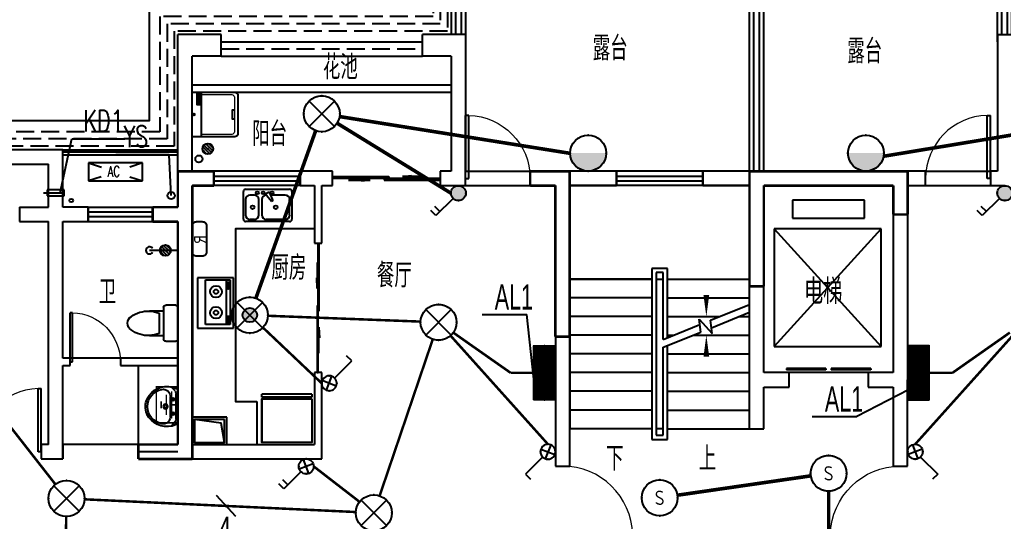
# Model space of a CAD drawing. Extents: x -993182 to -819982, y 169304 to 600104.
# Drawn here: x -979249 to -965568, y 340267 to 347242 of the extents above; entities that cross this region are included whole.
import ezdxf
from ezdxf.enums import TextEntityAlignment as Align

# ---------------------------------------------------------------- set-up
doc = ezdxf.new("R2010")
doc.units = 0
doc.header["$LTSCALE"] = 1000
doc.header["$MEASUREMENT"] = 0
doc.linetypes.add('DASH', pattern=[0.35, 0.25, -0.1])
for name, color, linetype in [('DIM-照明', 3, 'Continuous'), ('DIM-箱柜', 3, 'Continuous'), ('DIM_LEAD', 3, 'Continuous'), ('DIM_SYMB', 3, 'Continuous'), ('EQUIP-照明', 3, 'Continuous'), ('EQUIP-箱柜', 3, 'Continuous'), ('kan', 146, 'Continuous'), ('KTIAO', 124, 'Continuous'), ('PUB_TEXT', 7, 'Continuous'), ('STAIR', 2, 'Continuous'), ('TEL_TEXT', 7, 'Continuous'), ('VPIPE-污水', 2, 'Continuous'), ('WALL', 4, 'Continuous'), ('WINDOW', 2, 'Continuous'), ('WIRE-应急', 1, 'DASH'), ('WIRE-照明', 1, 'Continuous'), ('冷凝水管', 6, 'Continuous'), ('家具', 187, 'Continuous'), ('屋面', 139, 'Continuous'), ('栏杆', 169, 'Continuous'), ('空调、空调洞', 66, 'Continuous'), ('面层', 215, 'Continuous')]:
    doc.layers.add(name, color=color, linetype=linetype)
doc.layers.add('RENDERING', color=125, linetype='Continuous', lineweight=13)
doc.layers.add('洁、厨具', color=8, linetype='Continuous', lineweight=9)
doc.styles.add('_ROMANC', font='romanc__.ttf', dxfattribs={"width": 0.700005})
doc.styles.add('_SIMPLEX', font='SIMPLEX.shx', dxfattribs={"width": 0.75})
doc.styles.add('_TCH_DIM', font='SIMPLEX', dxfattribs={"bigfont": 'GBCBIG'})
doc.styles.add('_TEL_ATTDEF', font='GBENOR', dxfattribs={"width": 0.8, "height": 3, "bigfont": 'GBCBIG'})
doc.styles.add('_TEL_DIM', font='ICED', dxfattribs={"width": 0.8, "height": 3.5, "bigfont": 'BZHZ'})
doc.styles.add('DIM_FONT', font='simplex_.ttf', dxfattribs={"width": 0.7, "bigfont": 'GBCBIG'})
doc.styles.add('hnurban', font='tssdeng.shx', dxfattribs={"width": 0.8, "bigfont": 'tssdchn.shx'})
doc.styles.get("Standard").update_dxf_attribs({"font": 'gbenor.shx', "bigfont": 'gbcbig.shx'})

# ---------------------------------------------------------------- blocks, each defined once
blk = doc.blocks.new('ASDGFSDFGGDF')
at = {"layer": '家具'}
for p, q in [((695, -609), (695, 0)), ((695, -609), (695, 0)), ((0, -670), (0, -629)), ((0, -629), (28, -629)), ((0, -670), (695, -670)), ((28, -629), (28, -609)), ((695, -609), (666, -609)), ((666, -609), (666, -629)), ((666, -629), (695, -629)), ((695, -629), (695, -670))]:
    blk.add_line(p, q, dxfattribs=at)
for points in [[(0, -609), (0, 0), (695, 0), (695, -609)], [(666, -609), (28, -609), (28, -629), (666, -629)]]:
    blk.add_lwpolyline(points, close=True, dxfattribs=at)
blk = doc.blocks.new('sdfdsfgf')
at = {"layer": '家具'}
for points in [[(1414289, 21341), (1413809, 21341), (1413809, 20961), (1414289, 20961), (1414289, 21341)], [(1414259, 20991), (1414211, 21259), (1413839, 21311)]]:
    blk.add_lwpolyline(points, dxfattribs=at)
blk.add_lwpolyline([(1414259, 21311), (1413839, 21311), (1413839, 20991), (1414259, 20991)], close=True, dxfattribs=at)
blk = doc.blocks.new('A$C685A49D5')
at = {"layer": '家具'}
for p, q in [((0, 31), (0, 419)), ((31, 450), (644, 450)), ((675, 419), (675, 31)), ((31, 307), (31, 92)), ((153, 368), (92, 368)), ((215, 92), (215, 307)), ((256, 307), (256, 92)), ((390, 277), (320, 363)), ((340, 402), (325, 393)), ((369, 391), (408, 287)), ((583, 368), (377, 368)), ((408, 287), (390, 277)), ((644, 92), (644, 307)), ((644, 0), (31, 0)), ((92, 31), (153, 31)), ((317, 31), (583, 31))]:
    blk.add_line(p, q, dxfattribs=at)
for centre, radius in [((194, 399), 20.5), ((276, 399), 20.5), ((399, 399), 20.5), ((128, 199), 25.6), ((450, 199), 25.6)]:
    blk.add_circle(centre, radius, dxfattribs=at)
for centre, radius, start, end in [((31, 419), 30.7, 90, 180), ((644, 419), 30.7, 0, 90), ((92, 307), 61.4, 90, 180), ((153, 307), 61.4, 0, 90), ((317, 307), 61.4, 90, 180), ((335, 376), 20.5, 120, 219.4623), ((350, 384), 20.5, 20.5377, 120), ((583, 307), 61.4, 0, 90), ((31, 31), 30.7, 180, 270), ((92, 92), 61.4, 180, 270), ((153, 92), 61.4, 270, 0), ((317, 92), 61.4, 180, 270), ((583, 92), 61.4, 270, 0), ((644, 31), 30.7, 270, 0)]:
    blk.add_arc(centre, radius, start, end, dxfattribs=at)
at = {"layer": '家具', "style": 'DIM_FONT', "width": 0.8, "flags": 9}
for tag in ['YSIZE', 'XSIZE']:
    blk.add_attdef(tag, (338, 450), '', height=0.5, rotation=270, dxfattribs=at)
blk = doc.blocks.new('$plan$00001601')
at = {"layer": '家具'}
for p, q in [((-350, 16), (350, 16)), ((-350, -484), (-350, 16)), ((350, 16), (350, -484)), ((-323, -98), (-323, -440)), ((299, -98), (-323, -98)), ((299, -440), (299, -98)), ((-323, -384), (299, -384)), ((-291, -407), (-291, -418)), ((-199, -408), (-199, -418)), ((182, -407), (182, -418)), ((274, -408), (274, -418)), ((350, -484), (-350, -484)), ((-323, -440), (299, -440)), ((-216, -416), (-280, -416)), ((-280, -416), (-280, -433)), ((-280, -433), (-216, -433)), ((-216, -433), (-216, -416)), ((193, -416), (193, -433)), ((257, -416), (193, -416)), ((193, -433), (257, -433)), ((257, -433), (257, -416))]:
    blk.add_line(p, q, dxfattribs=at)
for points in [[(-199, -408, 0.259034), (-201, -404, 0.076276), (-213, -399, 0.036515), (-226, -397, 0.026615), (-245, -396, 0.026615), (-264, -397, 0.036515), (-277, -399, 0.076276), (-289, -404, 0.259034), (-291, -408, 0.078462), (-291, -409, 0.056762)], [(-199, -418, 0.259034), (-201, -415, 0.076276), (-213, -410, 0.036515), (-226, -407, 0.026615), (-245, -406, 0.026615), (-264, -407, 0.036515), (-277, -410, 0.076276), (-289, -415, 0.259034), (-291, -418, 0.259034), (-289, -422, 0.056762), (-280, -426, 0.036515)], [(274, -408, 0.259034), (272, -404, 0.076276), (260, -399, 0.036515), (247, -397, 0.026615), (228, -396, 0.026615), (209, -397, 0.036515), (196, -399, 0.076276), (184, -404, 0.259034), (182, -408, 0.078462), (182, -409, 0.056762)], [(274, -418, 0.259034), (272, -415, 0.076276), (260, -410, 0.036515), (247, -407, 0.026615), (228, -406, 0.026615), (209, -407, 0.036515), (196, -410, 0.076276), (184, -415, 0.259034), (182, -418, 0.259034), (184, -422, 0.056762), (193, -426, 0.036515)], [(-216, -427, 0.008736), (-213, -427, 0.076276), (-201, -422, 0.259034), (-199, -418, 0.259034)], [(257, -427, 0.008736), (260, -427, 0.076276), (272, -422, 0.259034), (274, -418, 0.259034)]]:
    blk.add_lwpolyline(points, format="xyb", dxfattribs=at)
for centre, radius, start, end in [((-158, -243), 82.5, 0.964, 0), ((-158, -243), 31.6, 0.6532, 0), ((134, -243), 82.5, 180, 179.036), ((134, -243), 31.6, 180, 179.3468)]:
    blk.add_arc(centre, radius, start, end, dxfattribs=at)
blk = doc.blocks.new('A$C3451006C')
blk.add_lwpolyline([(-50, 330), (-50, -30, 0.414214), (10, -90), (90, -90, 0.414214), (150, -30), (150, 330, 0.414214), (90, 390), (10, 390, 0.414214)], format="xyb", close=True)
at = {"style": '_SIMPLEX', "width": 0.8}
blk.add_text('R', height=150, rotation=270, dxfattribs=at).set_placement((-32, 144), align=Align.CENTER)
blk = doc.blocks.new('$plan$00001623')
at = {"layer": '家具', "linetype": 'Continuous'}
blk.add_line((-341, -145), (342, -145), dxfattribs=at)
at = {"layer": '家具'}
blk.add_lwpolyline([(295, -706), (-295, -706, -0.414214), (-345, -656), (-345, 0), (345, 0), (345, -656, -0.414214)], format="xyb", close=True, dxfattribs=at)
at = {"layer": '家具', "lineweight": 13}
blk.add_lwpolyline([(307, -145), (307, -611, -0.414214), (267, -651), (-267, -651, -0.414214), (-307, -611), (-307, -145)], format="xyb", dxfattribs=at)
at = {"layer": '家具'}
for points in [[(323, -72), (152, -72), (152, -120), (323, -120)], [(163, -86), (177, -86), (177, -99), (163, -99)], [(189, -86), (202, -86), (202, -99), (189, -99)], [(213, -86), (227, -86), (227, -99), (213, -99)], [(239, -86), (253, -86), (253, -99), (239, -99)], [(281, -110), (309, -110), (309, -80), (281, -80)]]:
    blk.add_lwpolyline(points, close=True, dxfattribs=at)
blk.add_lwpolyline([(-71, -651), (-71, -623), (0, -623), (71, -623), (71, -651)], dxfattribs=at)
blk.add_circle((0, -25), 16, dxfattribs=at)
blk = doc.blocks.new('90304092557924')
at = {"layer": 'KTIAO'}
for p, q in [((-375, 125), (-198, 66)), ((-375, 125), (-375, -125)), ((375, 125), (-375, 125)), ((375, 125), (198, 66)), ((375, -125), (375, 125)), ((-203, -68), (-375, -125)), ((-375, -125), (375, -125)), ((200, -67), (375, -125))]:
    blk.add_line(p, q, dxfattribs=at)
at = {"layer": 'KTIAO', "style": '_ROMANC', "width": 0.7}
blk.add_text('AC', height=148.6, dxfattribs=at).set_placement((-113, -66))
at = {"layer": 'KTIAO', "style": 'DIM_FONT', "oblique": 0, "width": 0.6, "flags": 9}
for tag in ['XSIZE', 'YSIZE']:
    blk.add_attdef(tag, (-375, -125), '', height=0.5, dxfattribs=at)
blk = doc.blocks.new('M_E6')
for p, q in [((-240, 0), (-270, -79)), ((240, 0), (-240, 0)), ((-237, 0), (239, 0)), ((240, 0), (270, -79)), ((-213, -36), (-271, -91)), ((-179, -23), (181, -23)), ((141, -105), (-141, -105)), ((-141, -105), (141, -105)), ((217, -37), (274, -95))]:
    blk.add_line(p, q)
for centre, radius in [((-99, -65), 16.3), ((101, -65), 16.3), ((2, -172), 31.6), ((2, -172), 23)]:
    blk.add_circle(centre, radius)
for centre, radius, start, end in [((28, -152), 307, 166.1751, 244.7296), ((-141, -205), 100, 90, 190.5602), ((-179, -73), 50, 90, 133.181), ((-28, -152), 307, 297.0639, 13.8249), ((141, -205), 100, 349.4398, 90), ((181, -73), 50, 44.5607, 90), ((0, -179), 243, 190.5602, 349.4398), ((0, -201), 250, 245.8071, 296.4628), ((28, -152), 307, 266.589, 266.5936)]:
    blk.add_arc(centre, radius, start, end)
at = {"width": 0.8, "flags": 9}
for tag in ['XSIZE', 'YSIZE']:
    blk.add_attdef(tag, (0, 0), '', height=0.5, dxfattribs=at)
blk = doc.blocks.new('1')
for p, q in [((-550, -239), (-550, 201)), ((-520, 231), (-380, 231)), ((-350, 201), (-350, 151)), ((-350, 151), (-350, -189)), ((-350, 151), (-154, 151)), ((-289, 121), (-289, -159)), ((-380, -269), (-520, -269)), ((-154, -189), (-350, -189)), ((-350, -189), (-350, -239))]:
    blk.add_line(p, q)
for centre, radius, start, end in [((-520, 201), 30, 90, 180), ((-380, 201), 30, 360, 90), ((-137, -247), 398, 92.544, 112.5495), ((-137, -247), 398, 53.3619, 92.544), ((40, -19), 110, 303.4509, 56.5491), ((-137, 208), 398, 267.456, 306.6381), ((-520, -239), 30, 180, 270), ((-380, -239), 30, 270, 360), ((-137, 208), 398, 247.4505, 267.456)]:
    blk.add_arc(centre, radius, start, end)
blk = doc.blocks.new('$lvtry$00000168')
at = {"color": 0}
blk.add_line((0, 0), (0, -395), dxfattribs=at)
blk.add_arc((0, -395), 50, 121.0332, 58.9668, dxfattribs=at)
for p in [(0, 0), (0, -223)]:
    blk.add_point(p, dxfattribs=at)
blk = doc.blocks.new('$lvtry$00000171')
for p, q in [((-74, 11), (-11, 74)), ((-70, -27), (27, 70)), ((-53, -53), (53, 53)), ((-27, -70), (70, 27)), ((11, -74), (74, -11))]:
    blk.add_line(p, q)
blk.add_circle((0, 0), 75)
blk.add_point((0, 0))
blk = doc.blocks.new('A$C6BE329BC')
at = {"layer": '家具'}
blk.add_blockref('$lvtry$00000168', (75, 445), dxfattribs=at)
at = {"layer": '家具', "rotation": 180}
blk.add_blockref('$lvtry$00000171', (75, 271), dxfattribs=at)
blk = doc.blocks.new('TRHH')
at = {"color": 6}
blk.add_circle((-249202, -461390), 50, dxfattribs=at)
blk = doc.blocks.new('q3')
at = {"color": 3, "const_width": 35}
for points in [[(-518236, -443788), (-518236, -443288)], [(-518236, -443288), (-517736, -443288)], [(-517736, -443288), (-517736, -443488)], [(-513336, -443288), (-512786, -443288)], [(-513336, -443488), (-513336, -443288)], [(-512786, -445588), (-512786, -443288)], [(-510286, -443288), (-508086, -443288)], [(-510286, -444888), (-510286, -443288)], [(-508086, -443888), (-508086, -443288)], [(-518036, -443988), (-518036, -443488)], [(-518036, -443488), (-517736, -443488)], [(-513336, -443488), (-512986, -443488)], [(-512986, -445588), (-512986, -443488)], [(-510086, -443488), (-508286, -443488)], [(-510086, -444888), (-510086, -443488)], [(-508286, -443888), (-508286, -443488)], [(-518586, -443788), (-518236, -443788)], [(-518586, -443988), (-518586, -443788)], [(-508086, -443888), (-508286, -443888)], [(-518586, -443988), (-518236, -443988)], [(-518236, -447088), (-518236, -443988)], [(-518036, -447288), (-518036, -443988)], [(-510086, -444888), (-510286, -444888)], [(-512786, -445588), (-512986, -445588)], [(-518786, -447088), (-518236, -447088)], [(-518786, -447288), (-518786, -447088)], [(-518786, -447288), (-518036, -447288)]]:
    blk.add_lwpolyline(points, dxfattribs=at)
blk = doc.blocks.new('A$C06D6341B')
at = {"layer": '空调、空调洞', "linetype": 'DASH'}
for p, q in [((80, 290), (0, 290)), ((0, 290), (0, 50)), ((40, 0), (40, 340)), ((80, 50), (80, 290)), ((0, 50), (80, 50))]:
    blk.add_line(p, q, dxfattribs=at)
blk = doc.blocks.new('kt')
at = {"layer": 'DIM_LEAD'}
for p, q in [((-441980, -788204), (-441821, -787455)), ((-441980, -788204), (-441821, -787455)), ((-441980, -788204), (-441821, -787455)), ((-441980, -788204), (-441821, -787455)), ((-441980, -788204), (-441821, -787455)), ((-441821, -787455), (-441083, -787455))]:
    blk.add_line(p, q, dxfattribs=at)
at = {"layer": 'VPIPE-污水'}
blk.add_circle((-440051, -787733, -76424), 50, dxfattribs=at)
at = {"layer": '冷凝水管'}
blk.add_circle((-441827, -788311, -76424), 25, dxfattribs=at)
at = {"layer": '家具', "rotation": 89.99999999999999}
blk.add_blockref('$lvtry$00000171', (-439928, -787592, -76424), dxfattribs=at)
at = {"layer": '空调、空调洞', "rotation": 270}
blk.add_blockref('A$C06D6341B', (-442214, -788164, -76424), dxfattribs=at)
at = {"layer": 'DIM_LEAD', "color": 7, "style": '_TCH_DIM', "width": 0.705882}
blk.add_text('KD1', height=297.5, dxfattribs=at).set_placement((-441658, -787350))
blk = doc.blocks.new('trh')
at = {"layer": 'DIM_LEAD'}
for p, q in [((-249230, -460821), (-249970, -460821)), ((-249202, -461390), (-249230, -460821))]:
    blk.add_line(p, q, dxfattribs=at)
at = {"layer": 'DIM_LEAD', "color": 7, "style": '_TCH_DIM', "width": 0.705882}
blk.add_text('YS', height=297.5, dxfattribs=at).set_placement((-249865, -460716))
blk = doc.blocks.new('$DorLib2D$00000131')
at = {"color": 0, "linetype": 'Continuous'}
for p, q in [((0.15, 0.125), (0.2319, 0.1973)), ((0.2319, 0.1973), (0.2319, 0.125)), ((-0.5, 0.125), (-0.5, 0)), ((0.0192, 0.125), (-0.5, 0.125)), ((0.0192, 0), (0.0192, 0.125)), ((0.35, 0.125), (0.15, 0.125)), ((-0.5, 0), (0.0192, 0)), ((-0.024, 0), (0.5, 0)), ((-0.024, -0.125), (-0.024, 0)), ((0.5, 0), (0.5, -0.125)), ((-0.35, -0.125), (-0.15, -0.125)), ((-0.2319, -0.1973), (-0.2319, -0.125)), ((-0.15, -0.125), (-0.2319, -0.1973)), ((0.5, -0.125), (-0.024, -0.125))]:
    blk.add_line(p, q, dxfattribs=at)
blk = doc.blocks.new('$WINLIB2D$00000001')
at = {"color": 0}
for points in [[(-0.5, 0.5), (-0.5, -0.5)], [(-0.5, 0.5), (0.5, 0.5)], [(0.5, -0.5), (0.5, 0.5)], [(0.5, 0.167), (-0.5, 0.167)], [(0.5, -0.167), (-0.5, -0.167)], [(-0.5, -0.5), (0.5, -0.5)]]:
    blk.add_lwpolyline(points, dxfattribs=at)
blk = doc.blocks.new('$DorLib2D$00000001')
for p, q in [((0.45, 0.975), (0.5, 0.975)), ((0.45, 0), (0.45, 0.975)), ((0.5, 0), (0.5, 0.975)), ((0.5, 0), (0.45, 0))]:
    blk.add_line(p, q)
at = {"lineweight": 13}
blk.add_arc((0.475, 0), 0.975, 91.4693, 180, dxfattribs=at)
blk = doc.blocks.new('$DorLib2D$00000127')
at = {"color": 0, "linetype": 'Continuous'}
for p, q in [((-0.033, 0.795), (-0.533, 0.795)), ((-0.533, 0.795), (-0.533, 0.69)), ((-0.033, 0.795), (-0.033, 0.69)), ((0.033, 0.795), (0.033, 0.69)), ((0.533, 0.795), (0.033, 0.795)), ((0.533, 0.795), (0.533, 0.69)), ((-0.033, 0.69), (-0.533, 0.69)), ((0.533, 0.69), (0.033, 0.69)), ((0.5, 0.5), (-0.5, 0.5))]:
    blk.add_line(p, q, dxfattribs=at)
blk = doc.blocks.new('5#、7#楼参照')
at = {"layer": 'DIM_SYMB'}
for points in [[(-332158.8, -402894.6, 0, 0, 0), (-332158.8, -400034.6, 0, 0, 0), (-330858.8, -400034.6, 0, 0, 0), (-330858.8, -401204.6, 0, 80, 0), (-330858.8, -400904.6, 0, 0, 0)], [(-330858.8, -402894.6, 0, 0, 0), (-330858.8, -401464.6, 0, 80, 0), (-330858.8, -401764.6, 0, 0, 0)]]:
    blk.add_lwpolyline(points, format="xyseb", dxfattribs=at)
at = {"layer": 'kan'}
for p, q in [((-330258.8, -399184.6), (-330258.8, -395784.6)), ((-330058.8, -399184.6), (-330058.8, -395784.6)), ((-337608.8, -397384.6), (-334808.8, -397384.6)), ((-337608.8, -397584.6), (-334808.8, -397584.6)), ((-330258.8, -399184.6), (-330058.8, -399184.6))]:
    blk.add_line(p, q, dxfattribs=at)
at = {"layer": 'kan', "linetype": 'DASH'}
blk.add_line((-337608.8, -397484.6), (-334808.8, -397484.6), dxfattribs=at)
at = {"layer": 'kan', "color": 124}
for p, q in [((-338008.8, -397984.6), (-334408.8, -397984.6)), ((-338008.8, -398084.6), (-334408.8, -398084.6))]:
    blk.add_line(p, q, dxfattribs=at)
at = {"layer": 'kan'}
for points in [[(-326608.8, -397284.6), (-326608.8, -395584.6), (-334408.8, -395584.6), (-334408.8, -397284.6)], [(-326808.8, -397384.6), (-326808.8, -395784.6), (-334208.8, -395784.6), (-334208.8, -397284.6), (-334208.8, -397284.6)], [(-339808.8, -398884.6), (-338208.8, -398884.6)]]:
    blk.add_lwpolyline(points, dxfattribs=at)
at = {"layer": 'STAIR'}
for p, q in [((-330258.8, -399384.6), (-332758.8, -399384.6)), ((-332758.8, -399384.6), (-332758.8, -400684.6)), ((-330258.8, -400684.6), (-330258.8, -399384.6)), ((-331398.8, -400534.6), (-331618.8, -400534.6)), ((-331618.8, -400534.6), (-331618.8, -402914.6)), ((-331398.8, -401499.6), (-331398.8, -400534.6)), ((-332758.8, -400684.6), (-332758.8, -402764.6)), ((-331618.8, -400684.6), (-332758.8, -400684.6)), ((-332758.8, -400684.6), (-331618.8, -400684.6)), ((-331458.8, -400594.6), (-331558.8, -400594.6)), ((-331558.8, -400594.6), (-331558.8, -402854.6)), ((-331558.8, -400684.6), (-331558.8, -402764.6)), ((-331558.8, -400684.6), (-331458.8, -400684.6)), ((-331458.8, -401523.9), (-331458.8, -400594.6)), ((-331458.8, -401523.9), (-331458.8, -400684.6)), ((-331398.8, -400684.6), (-330258.8, -400684.6)), ((-331398.8, -400684.6), (-330258.8, -400684.6)), ((-330258.8, -401037.3), (-330258.8, -400684.6)), ((-331618.8, -400944.6), (-332758.8, -400944.6)), ((-331398.8, -400944.6), (-330258.8, -400944.6)), ((-330800.4, -401256.9), (-330258.8, -401037.3)), ((-331618.8, -401204.6), (-332758.8, -401204.6)), ((-331398.8, -401204.6), (-330671.3, -401204.6)), ((-330935.7, -401419.7), (-330957.6, -401242.6)), ((-330957.6, -401242.6), (-330777.4, -401442.3)), ((-330777.4, -401442.3), (-330800.4, -401256.9)), ((-330787.7, -401359.7), (-330258.8, -401145.2)), ((-330405.1, -401204.6), (-330258.8, -401204.6)), ((-330258.8, -402764.6), (-330258.8, -401145.2)), ((-331458.8, -401523.9), (-330948.4, -401317)), ((-331618.8, -401464.6), (-332758.8, -401464.6)), ((-331458.8, -401631.8), (-330935.7, -401419.7)), ((-331398.8, -401464.6), (-331312.5, -401464.6)), ((-331046.3, -401464.6), (-330258.8, -401464.6)), ((-331458.8, -402764.6), (-331458.8, -401631.8)), ((-331458.8, -402854.6), (-331458.8, -401631.8)), ((-331398.8, -402914.6), (-331398.8, -401607.5)), ((-331618.8, -401724.6), (-332758.8, -401724.6)), ((-331398.8, -401724.6), (-330258.8, -401724.6)), ((-331618.8, -401984.6), (-332758.8, -401984.6)), ((-331398.8, -401984.6), (-330258.8, -401984.6)), ((-331618.8, -402244.6), (-332758.8, -402244.6)), ((-331398.8, -402244.6), (-330258.8, -402244.6)), ((-331618.8, -402504.6), (-332758.8, -402504.6)), ((-331398.8, -402504.6), (-330258.8, -402504.6)), ((-331618.8, -402764.6), (-332758.8, -402764.6)), ((-331458.8, -402764.6), (-331558.8, -402764.6)), ((-331398.8, -402764.6), (-330258.8, -402764.6)), ((-331558.8, -402854.6), (-331458.8, -402854.6)), ((-331618.8, -402914.6), (-331398.8, -402914.6))]:
    blk.add_line(p, q, dxfattribs=at)
at = {"layer": 'STAIR', "color": 197}
for p, q in [((-329658.8, -399584.6, 76423.5), (-329658.8, -399834.6, 76423.5)), ((-328658.8, -399584.6, 76423.5), (-329658.8, -399584.6, 76423.5)), ((-328658.8, -399834.6, 76423.5), (-328658.8, -399584.6, 76423.5)), ((-329658.8, -399834.6, 76423.5), (-328658.8, -399834.6, 76423.5)), ((-329917.7, -399984.6, 76423.5), (-329917.7, -401622.2, 76423.5)), ((-328429.2, -399984.6, 76423.5), (-329917.7, -399984.6, 76423.5)), ((-329917.7, -399984.6, 76423.5), (-328429.2, -401622.2, 76423.5)), ((-329917.7, -401622.2, 76423.5), (-328429.2, -399984.6, 76423.5)), ((-328429.2, -401622.2, 76423.5), (-328429.2, -399984.6, 76423.5)), ((-329917.7, -401622.2, 76423.5), (-328429.2, -401622.2, 76423.5))]:
    blk.add_line(p, q, dxfattribs=at)
at = {"layer": 'WALL'}
for p, q in [((-338208.8, -399284.6), (-338208.8, -397284.6)), ((-337608.8, -397284.6), (-338208.8, -397284.6)), ((-337608.8, -397584.6), (-337608.8, -397284.6)), ((-334208.8, -397284.6), (-334808.8, -397284.6)), ((-334808.8, -397584.6), (-334808.8, -397284.6)), ((-334208.8, -397284.6), (-334208.8, -399184.6)), ((-326808.8, -397284.6), (-326808.8, -399184.6)), ((-326808.8, -397284.6), (-326208.8, -397284.6)), ((-338008.8, -399184.6), (-338008.8, -397584.6)), ((-337608.8, -397584.6), (-338008.8, -397584.6)), ((-334408.8, -397584.6), (-334808.8, -397584.6)), ((-334408.8, -397584.6), (-334408.8, -399184.6)), ((-339808.8, -398884.6), (-340808.8, -398884.6)), ((-339808.8, -399684.6), (-339808.8, -398884.6)), ((-340808.8, -399084.6), (-340008.8, -399084.6)), ((-340008.8, -399684.6), (-340008.8, -399084.6)), ((-337708.8, -399184.6), (-338008.8, -399184.6)), ((-337708.8, -399384.6), (-337708.8, -399184.6)), ((-336308.8, -399184.6), (-336508.8, -399184.6)), ((-336508.8, -399184.6), (-336508.8, -399384.6)), ((-336058.8, -399184.6), (-336308.8, -399184.6)), ((-336058.8, -399384.6), (-336058.8, -399184.6)), ((-334408.8, -399184.6), (-334558.8, -399184.6)), ((-334558.8, -399184.6), (-334558.8, -399384.6)), ((-334208.8, -399384.6), (-334208.8, -399184.6)), ((-332858.8, -399184.6), (-333308.8, -399184.6)), ((-333308.8, -399184.6), (-333308.8, -399384.6)), ((-332108.8, -399184.6), (-332858.8, -399184.6)), ((-332108.8, -399384.6), (-332108.8, -399184.6)), ((-330158.8, -399184.6), (-330908.8, -399184.6)), ((-330908.8, -399184.6), (-330908.8, -399384.6)), ((-330158.8, -399184.6), (-328158.8, -399184.6)), ((-327808.8, -399184.6), (-328158.8, -399184.6)), ((-327808.8, -399384.6), (-327808.8, -399184.6)), ((-326808.8, -399184.6), (-326908.8, -399184.6)), ((-326908.8, -399184.6), (-326908.8, -399384.6)), ((-338208.8, -399284.6), (-338208.8, -399684.6)), ((-338008.8, -399384.6), (-338008.8, -399784.6)), ((-338008.8, -399384.6), (-337708.8, -399384.6)), ((-336508.8, -399384.6), (-336308.8, -399384.6)), ((-336308.8, -399384.6), (-336308.8, -400184.6)), ((-336208.8, -400184.6), (-336208.8, -399384.6)), ((-336208.8, -399384.6), (-336058.8, -399384.6)), ((-334558.8, -399384.6), (-334308.8, -399384.6)), ((-334308.8, -399384.6), (-334208.8, -399384.6)), ((-333308.8, -399384.6), (-332958.8, -399384.6)), ((-332958.8, -399384.6), (-332958.8, -403284.6)), ((-332758.8, -403284.6), (-332758.8, -399384.6)), ((-332758.8, -399384.6), (-332108.8, -399384.6)), ((-330908.8, -399384.6), (-330258.8, -399384.6)), ((-330258.8, -402084.6), (-330258.8, -399384.6)), ((-330058.8, -401984.6), (-330058.8, -399384.6)), ((-330058.8, -399384.6), (-328258.8, -399384.6)), ((-328258.8, -399384.6), (-328258.8, -401984.6)), ((-328058.8, -399384.6), (-327808.8, -399384.6)), ((-328058.8, -399384.6), (-328058.8, -402084.6)), ((-326908.8, -399384.6), (-326708.8, -399384.6)), ((-340409.8, -399684.6), (-340008.8, -399684.6)), ((-340409.8, -399684.6), (-340409.8, -399884.6)), ((-339458.8, -399684.6), (-339808.8, -399684.6)), ((-339458.8, -399884.6), (-339458.8, -399684.6)), ((-338208.8, -399684.6), (-338558.8, -399684.6)), ((-338558.8, -399684.6), (-338558.8, -399884.6)), ((-340409.8, -399884.6), (-340008.8, -399884.6)), ((-340008.8, -401784.6), (-340008.8, -399884.6)), ((-339808.8, -399884.6), (-339458.8, -399884.6)), ((-339808.8, -401784.6), (-339808.8, -399884.6)), ((-338558.8, -399884.6), (-338208.8, -399884.6)), ((-338208.8, -399884.6), (-338208.8, -401784.6)), ((-338008.8, -399784.6), (-338008.8, -401784.6)), ((-336308.8, -400184.6), (-336208.8, -400184.6)), ((-340008.8, -402984.6), (-340008.8, -401784.6)), ((-339708.8, -401784.6), (-339808.8, -401784.6)), ((-339708.8, -401884.6), (-339708.8, -401784.6)), ((-338208.8, -401784.6), (-339008.8, -401784.6)), ((-339008.8, -401784.6), (-339008.8, -401884.6)), ((-338008.8, -401784.6), (-338008.8, -402984.6)), ((-339808.8, -402984.6), (-339808.8, -401884.6)), ((-339808.8, -401884.6), (-339708.8, -401884.6)), ((-339008.8, -401884.6), (-338208.8, -401884.6)), ((-338208.8, -401884.6), (-338208.8, -402984.6)), ((-336208.8, -401984.6), (-336308.8, -401984.6)), ((-336308.8, -401984.6), (-336308.8, -402984.6)), ((-336208.8, -403184.6), (-336208.8, -401984.6)), ((-330258.8, -402764.6), (-330258.8, -402084.6)), ((-329708.8, -401984.6), (-330058.8, -401984.6)), ((-329708.8, -402184.6), (-329708.8, -401984.6)), ((-328258.8, -401984.6), (-328608.8, -401984.6)), ((-328608.8, -401984.6), (-328608.8, -402184.6)), ((-328058.8, -403284.6), (-328058.8, -402084.6)), ((-330058.8, -402764.6), (-330058.8, -402184.6)), ((-330058.8, -402184.6), (-329708.8, -402184.6)), ((-328608.8, -402184.6), (-328258.8, -402184.6)), ((-328258.8, -402184.6), (-328258.8, -403284.6)), ((-330258.8, -402764.6), (-330058.8, -402764.6)), ((-340008.8, -402984.6), (-340108.8, -402984.6)), ((-340108.8, -402984.6), (-340108.8, -403184.6)), ((-339808.8, -403184.6), (-339808.8, -402984.6)), ((-338208.8, -402984.6), (-338758.8, -402984.6)), ((-338758.8, -402984.6), (-338758.8, -403184.6)), ((-338008.8, -402984.6), (-336308.8, -402984.6)), ((-340108.8, -403184.6), (-339908.8, -403184.6)), ((-339908.8, -403184.6), (-339808.8, -403184.6)), ((-338758.8, -403184.6), (-338108.8, -403184.6)), ((-338108.8, -403184.6), (-336208.8, -403184.6)), ((-332958.8, -403284.6), (-332758.8, -403284.6)), ((-328258.8, -403284.6), (-328058.8, -403284.6))]:
    blk.add_line(p, q, dxfattribs=at)
at = {"layer": 'WINDOW'}
for p, q in [((-334208.8, -399184.6), (-333308.8, -399184.6)), ((-327808.8, -399184.6), (-326908.8, -399184.6)), ((-334208.8, -399384.6), (-333308.8, -399384.6)), ((-327808.8, -399384.6), (-326908.8, -399384.6)), ((-339008.8, -401784.6), (-339708.8, -401784.6)), ((-338758.8, -402984.6), (-339808.8, -402984.6))]:
    blk.add_line(p, q, dxfattribs=at)
at = {"layer": 'WINDOW', "linetype": 'DASH'}
for p, q in [((-339808.8, -402984.6), (-339808.8, -403184.6)), ((-338758.8, -403184.6), (-338758.8, -402984.6))]:
    blk.add_line(p, q, dxfattribs=at)
at = {"layer": '家具'}
blk.add_line((-337108.8, -402384.6, 0), (-337108.8, -402984.6, 0), dxfattribs=at)
at = {"layer": '家具', "elevation": 0}
blk.add_lwpolyline([(-336308.8, -399984.6), (-336308.8, -399984.6), (-337408.8, -399984.6), (-337408.8, -399984.6), (-337408.8, -402384.6), (-337408.8, -402384.6), (-337408.8, -402384.6), (-337108.8, -402384.6)], dxfattribs=at)
at = {"layer": '家具'}
blk.add_lwpolyline([(-338208.8, -403084.6), (-338758.8, -403084.6), (-338758.8, -402184.6), (-338758.8, -401884.6), (-338208.8, -401884.6)], dxfattribs=at)
at = {"layer": '屋面', "color": 190}
blk.add_lwpolyline([(-334808.8, -395184.6), (-334808.8, -396884.6), (-338608.8, -396884.6), (-338608.8, -398484.6), (-343708.8, -398484.6), (-343708.8, -406784.6), (-342008.8, -406784.6), (-342008.8, -410784.6), (-339258.8, -410784.6), (-339258.8, -412184.6), (-332408.8, -412184.6), (-332408.8, -410084.6), (-328608.8, -410084.6), (-328608.8, -412184.6), (-321758.8, -412184.6), (-321758.8, -410784.6), (-319008.8, -410784.6), (-319008.8, -406784.6), (-317308.8, -406784.6), (-317308.8, -398484.6), (-322408.8, -398484.6), (-322408.8, -396884.6), (-326208.8, -396884.6), (-326208.8, -395184.6)], close=True, dxfattribs=at)
at = {"layer": '屋面', "color": 190, "linetype": 'DASH'}
for points in [[(-334658.8, -395334.6), (-334658.8, -397034.6), (-338458.8, -397034.6), (-338458.8, -398634.6), (-343558.8, -398634.6), (-343558.8, -406634.6), (-341858.8, -406634.6), (-341858.8, -410634.6), (-339108.8, -410634.6), (-339108.8, -412034.6), (-332558.8, -412034.6), (-332558.8, -409934.6), (-328458.8, -409934.6), (-328458.8, -412034.6), (-321908.8, -412034.6), (-321908.8, -410634.6), (-319158.8, -410634.6), (-319158.8, -406634.6), (-317458.8, -406634.6), (-317458.8, -398634.6), (-322558.8, -398634.6), (-322558.8, -397034.6), (-326358.8, -397034.6), (-326358.8, -395334.6)], [(-334558.8, -395434.6), (-334558.8, -397134.6), (-338358.8, -397134.6), (-338358.8, -398734.6), (-343458.8, -398734.6), (-343458.8, -406534.6), (-341758.8, -406534.6), (-341758.8, -410534.6), (-339008.8, -410534.6), (-339008.8, -411934.6), (-332658.8, -411934.6), (-332658.8, -409834.6), (-328358.8, -409834.6), (-328358.8, -411934.6), (-322008.8, -411934.6), (-322008.8, -410534.6), (-319258.8, -410534.6), (-319258.8, -406534.6), (-317558.8, -406534.6), (-317558.8, -398734.6), (-322658.8, -398734.6), (-322658.8, -397134.6), (-326458.8, -397134.6), (-326458.8, -395434.6)], [(-334458.8, -395534.6), (-334458.8, -397234.6), (-338258.8, -397234.6), (-338258.8, -398834.6), (-343358.8, -398834.6), (-343358.8, -406434.6), (-341658.8, -406434.6), (-341658.8, -410434.6), (-338908.8, -410434.6), (-338908.8, -411834.6), (-332758.8, -411834.6), (-332758.8, -409734.6), (-328258.8, -409734.6), (-328258.8, -411834.6), (-322108.8, -411834.6), (-322108.8, -410434.6), (-319358.8, -410434.6), (-319358.8, -406434.6), (-317658.8, -406434.6), (-317658.8, -398834.6), (-322758.8, -398834.6), (-322758.8, -397234.6), (-326558.8, -397234.6), (-326558.8, -395534.6)]]:
    blk.add_lwpolyline(points, close=True, dxfattribs=at)
at = {"layer": '栏杆'}
for p, q in [((-330198.8, -399184.6), (-330198.8, -395784.6)), ((-330118.8, -399184.6), (-330118.8, -395784.6))]:
    blk.add_line(p, q, dxfattribs=at)
for points in [[(-326668.8, -397284.6), (-326668.8, -395644.6), (-334348.8, -395644.6), (-334348.8, -397284.6)], [(-326748.8, -397284.6), (-326748.8, -395724.6), (-334268.8, -395724.6), (-334268.8, -397284.6)], [(-339808.8, -398914.6), (-338208.8, -398914.6)], [(-339808.8, -398954.6), (-338208.8, -398954.6)]]:
    blk.add_lwpolyline(points, dxfattribs=at)
at = {"color": 6}
blk.add_blockref('TRHH', (-89100, 61866.3), dxfattribs=at)
at = {"rotation": 270}
blk.add_blockref('A$C6BE329BC', (-338653.8, -400209.6), dxfattribs=at)
at = {"layer": 'RENDERING'}
blk.add_blockref('90304092557924', (-339075.1, -399194.1), dxfattribs=at)
at = {"layer": 'WINDOW'}
for name, p, xscale, yscale, zscale, rotation in [('$DorLib2D$00000001', (-333758.8, -399284.6), -900, 900, -900, 359.9999998587202), ('$DorLib2D$00000001', (-327358.8, -399284.6), 900, 900, 900, 9.791256498843832e-09), ('$WINLIB2D$00000001', (-337108.8, -399284.6), 1200, 200, 1200, 180), ('$WINLIB2D$00000001', (-331508.8, -399284.6), -1200, -200, -1200, 9.651644340476064e-08), ('$DorLib2D$00000131', (-335308.8, -399284.6), -1500, -200, -1500, 359.9999998587222), ('$DorLib2D$00000131', (-336258.8, -401084.6), 1800, 100, 1800, 90), ('$DorLib2D$00000001', (-339358.8, -401834.6), 700, -700, 700, 180), ('$DorLib2D$00000001', (-340558.8, -403084.6), 900, 900, 900, 359.9999999977655), ('$DorLib2D$00000001', (-332858.8, -403784.6), 1000, 1000, 1000, 270), ('$DorLib2D$00000001', (-328158.8, -403784.6), 1000, -1000, 1000, 270)]:
    blk.add_blockref(name, p, dxfattribs=dict(at, xscale=xscale, yscale=yscale, zscale=zscale, rotation=rotation))
at = {"layer": 'WINDOW', "yscale": 200}
for name, p, xscale, zscale in [('$WINLIB2D$00000001', (-339008.8, -399784.6), 900, 900), ('$DorLib2D$00000127', (-329158.8, -402084.6), 1100, 1100)]:
    blk.add_blockref(name, p, dxfattribs=dict(at, xscale=xscale, zscale=zscale))
at = {"layer": '家具'}
for name, p in [('A$C685A49D5', (-337298.3, -399883.9, 0)), ('sdfdsfgf', (-1751817.8, -423945.2))]:
    blk.add_blockref(name, p, dxfattribs=at)
at = {"layer": '家具', "xscale": -1}
for name, p in [('A$C3451006C', (-337858.8, -400275.2, 0)), ('1', (-338758.3, -401279.3, 0))]:
    blk.add_blockref(name, p, dxfattribs=at)
for name, p, rotation in [('$plan$00001601', (-337921.5, -401016.7, 0), 90), ('M_E6', (-338208.8, -402457), 270)]:
    blk.add_blockref(name, p, dxfattribs=dict(at, rotation=rotation))
at = {"layer": '家具', "rotation": 180}
blk.add_blockref('ASDGFSDFGGDF', (-336346.5, -402956.2, 0), dxfattribs=at)
at = {"layer": '洁、厨具', "xscale": 0.9000000001396984, "yscale": 0.9000000001396984, "zscale": 0.9000000001396984, "rotation": 90}
blk.add_blockref('$plan$00001623', (-338008.8, -398395.1), dxfattribs=at)
at = {"layer": '面层'}
for name, p in [('kt', (102134.9, 388719.5)), ('trh', (-89100, 61866.3)), ('q3', (180027.2, 44103.1))]:
    blk.add_blockref(name, p, dxfattribs=at)
at = {"layer": 'DIM_SYMB', "color": 7, "style": '_TCH_DIM'}
for s, p in [('下', (-332253.7, -403349.6)), ('上', (-330963.1, -403349.6))]:
    blk.add_text(s, height=337.6, dxfattribs=at).set_placement(p)
blk = doc.blocks.new('$equip$00002539')
for p, q in [((-0.354, 0.354), (0.354, -0.354)), ((0.354, 0.354), (-0.354, -0.354))]:
    blk.add_line(p, q)
at = {"const_width": 0.04}
blk.add_lwpolyline([(-0.5, 0, 1), (0.5, 0, 1), (-0.5, 0, 0.911406)], format="xyb", dxfattribs=at)
blk.add_circle((0, 0), 0.5)
for p in [(0, 0.5), (-0.5, 0), (0.5, 0), (0, -0.5)]:
    blk.add_point(p)
at = {"color": 7, "style": '_TEL_DIM', "flags": 1}
blk.add_attdef('A', text='', height=0.00002, dxfattribs=at).set_placement((0, 0), align=Align.MIDDLE_CENTER)
blk = doc.blocks.new('$equip$00002828')
for p, q in [((0.354, 0.354), (-0.354, -0.354)), ((-0.354, 0.354), (0.354, -0.354))]:
    blk.add_line(p, q)
at = {"const_width": 0.04}
blk.add_lwpolyline([(0.5, 0, -1), (-0.5, 0, -1), (0.5, 0, 1)], format="xyb", dxfattribs=at)
for radius in [0.5, 0.2]:
    blk.add_circle((0, 0), radius)
for p in [(0, 0.5), (-0.5, 0), (0.5, 0), (0, -0.5)]:
    blk.add_point(p)
for points in [[(-0.173, 0.1), (0.173, 0.1), (-0.2, 0), (0.2, 0)], [(-0.173, -0.1), (0.173, -0.1), (-0.2, 0), (0.2, 0)], [(-0.1, 0.173), (0.1, 0.173), (-0.173, 0.1), (0.173, 0.1)], [(0, 0.2), (0, 0.2), (-0.1, 0.173), (0.1, 0.173)], [(-0.1, -0.173), (0.1, -0.173), (-0.173, -0.1), (0.173, -0.1)], [(0, -0.2), (0, -0.2), (-0.1, -0.173), (0.1, -0.173)]]:
    blk.add_solid(points)
at = {"color": 7, "style": '_TEL_DIM', "flags": 1}
for tag in ['A', 'REMARK']:
    blk.add_attdef(tag, text='', height=0.00002, dxfattribs=at).set_placement((0, 0), align=Align.MIDDLE_CENTER)
blk = doc.blocks.new('*X5')
at = {"color": 0}
for p, q in [((-250, 32.8), (-82.8, 200)), ((-250, 68.2), (-118.2, 200)), ((-250, 103.6), (-153.6, 200)), ((-250, 138.9), (-188.9, 200)), ((-250, 174.3), (-224.3, 200)), ((-247.5, 0), (-47.5, 200)), ((-212.1, 0), (-12.1, 200)), ((-176.8, 0), (23.2, 200)), ((-141.4, 0), (58.6, 200)), ((-106.1, 0), (93.9, 200)), ((-70.7, 0), (129.3, 200)), ((-35.4, 0), (164.6, 200)), ((0, 0), (200, 200)), ((35.4, 0), (235.4, 200)), ((70.7, 0), (250, 179.3)), ((106.1, 0), (250, 143.9)), ((141.4, 0), (250, 108.6)), ((176.8, 0), (250, 73.2)), ((212.1, 0), (250, 37.9)), ((247.5, 0), (250, 2.5))]:
    blk.add_line(p, q, dxfattribs=at)
blk = doc.blocks.new('$equip$00002943')
for p, q in [((-0.75, 0.6), (-0.75, 0)), ((0.75, 0.6), (-0.75, 0.6)), ((0.75, 0), (0.75, 0.6)), ((-0.75, 0), (0.75, 0))]:
    blk.add_line(p, q)
for points, const_width in [([(-0.75, 0.3), (0.75, 0.3)], 0.6), ([(-0.75, 0.6), (-0.75, 0), (0.75, 0), (0.75, 0.6), (-0.75, 0.6), (-0.75, 0)], 0.04)]:
    blk.add_lwpolyline(points, dxfattribs=dict(const_width=const_width))
for p in [(0, 0.6), (-0.75, 0.3), (0.75, 0.3), (0, 0)]:
    blk.add_point(p)
at = {"xscale": 0.00300000000061118, "yscale": 0.00300000000061118, "zscale": 0.00300000000061118}
blk.add_blockref('*X5', (0, 0), dxfattribs=at)
at = {"style": '_TEL_DIM', "flags": 1}
for tag in ['A', 'REMARK']:
    blk.add_attdef(tag, text='', height=0.00002, dxfattribs=at).set_placement((0, 0), align=Align.MIDDLE_CENTER)
blk = doc.blocks.new('$equip$00003196')
at = {"const_width": 0.04}
blk.add_lwpolyline([(-0.5, 0), (0.5, 0), (0.5, -0.6), (-0.5, -0.6)], close=True, dxfattribs=at)
for points in [[(0, 0), (0, -0.173)], [(-0.375, -0.173), (0.375, -0.173)], [(-0.281, -0.32), (0.281, -0.32)], [(-0.094, -0.468), (0.094, -0.468)]]:
    blk.add_lwpolyline(points, dxfattribs=at)
blk.add_point((0, 0))
at = {"flags": 9}
blk.add_attdef('A', (0, 0), '', height=0.00002, rotation=180, dxfattribs=at)
blk = doc.blocks.new('$equip$00001963')
for p, q in [((0.147, 0.356), (0.625, 0.833)), ((0.625, 0.833), (0.766, 0.692)), ((0.512, 0.72), (0.653, 0.579))]:
    blk.add_line(p, q)
blk.add_circle((0, 0.208), 0.208)
for p in [(0, 0.417), (-0.208, 0.208), (0, 0), (0.208, 0.208)]:
    blk.add_point(p)
for points in [[(-0.18, 0.313), (0.18, 0.313), (-0.208, 0.208), (0.208, 0.208)], [(-0.104, 0.389), (0.104, 0.389), (-0.18, 0.313), (0.18, 0.313)], [(0, 0.417), (0, 0.417), (-0.104, 0.389), (0.104, 0.389)], [(-0.18, 0.104), (0.18, 0.104), (-0.208, 0.208), (0.208, 0.208)], [(-0.104, 0.028), (0.104, 0.028), (-0.18, 0.104), (0.18, 0.104)], [(0, 0), (0, 0), (-0.104, 0.028), (0.104, 0.028)]]:
    blk.add_solid(points)
at = {"layer": 'TEL_TEXT', "style": '_TEL_DIM', "flags": 1}
blk.add_attdef('A', text='', height=0.00002, dxfattribs=at).set_placement((0, 0), align=Align.MIDDLE_CENTER)
blk = doc.blocks.new('$equip$00002829')
at = {"const_width": 0.04}
blk.add_lwpolyline([(0.5, -0.005, -1.005334), (-0.5, 0, -0.989417), (0.5, 0, 0.846101)], format="xyb", dxfattribs=at)
blk.add_circle((0, 0), 0.5)
for p in [(0, 0.495), (0.5, 0), (-0.5, -0.005), (0, -0.505)]:
    blk.add_point(p)
for points in [[(0.433, -0.25), (-0.433, -0.25), (0.5, 0), (-0.5, 0)], [(0.25, -0.433), (-0.25, -0.433), (0.433, -0.25), (-0.433, -0.25)], [(0, -0.5), (0, -0.5), (0.25, -0.433), (-0.25, -0.433)]]:
    blk.add_solid(points)
at = {"color": 7, "style": '_TEL_DIM', "flags": 1}
for tag in ['A', 'REMARK']:
    blk.add_attdef(tag, text='', height=0.00002, dxfattribs=at).set_placement((0, 0), align=Align.MIDDLE_CENTER)
blk = doc.blocks.new('$TELECSYS$00000095')
blk.add_line((0.4, 0.4), (-0.4, -0.4))
at = {"width": 0.8}
blk.add_attdef('N', text='', height=1, dxfattribs=at).set_placement((-0.017, 1.056), align=Align.MIDDLE)
blk = doc.blocks.new('$TelecSys$00000152')
blk.add_blockref('$TELECSYS$00000095', (0, 0))
at = {"style": '_TEL_DIM', "width": 0.7}
blk.add_attdef('N', text='', height=0.875, dxfattribs=at).set_placement((-0.015, 0.924), align=Align.MIDDLE)
blk = doc.blocks.new('$equip$00003186')
for p, q in [((0.147, 0.356), (0.625, 0.833)), ((0.625, 0.833), (0.766, 0.692)), ((0.512, 0.72), (0.653, 0.579)), ((-0.194, 0.132), (0.194, 0.285)), ((-0.076, 0.402), (0.076, 0.014))]:
    blk.add_line(p, q)
blk.add_circle((0, 0.208), 0.208)
for p in [(0, 0.417), (-0.208, 0.208), (0, 0), (0.208, 0.208)]:
    blk.add_point(p)
at = {"flags": 9}
blk.add_attdef('A', (0, 0), '', height=0.00002, dxfattribs=at)
blk = doc.blocks.new('$equip$00003183')
for p, q in [((0.147, 0.356), (0.625, 0.833)), ((0.625, 0.833), (0.766, 0.692)), ((-0.194, 0.132), (0.194, 0.285)), ((-0.076, 0.402), (0.076, 0.014))]:
    blk.add_line(p, q)
blk.add_circle((0, 0.208), 0.208)
for p in [(0, 0.417), (-0.208, 0.208), (0, 0), (0.208, 0.208)]:
    blk.add_point(p)
at = {"flags": 9}
blk.add_attdef('A', (0, 0), '', height=0.00002, dxfattribs=at)
blk = doc.blocks.new('$equip$00002837')
at = {"const_width": 0.04}
blk.add_lwpolyline([(0.5, 0, 1), (-0.5, 0, 1), (0.5, 0, -0.854586)], format="xyb", dxfattribs=at)
blk.add_circle((0, 0), 0.5)
for p in [(0, 0.5), (-0.5, 0), (0.5, 0), (0, -0.5)]:
    blk.add_point(p)
at = {"color": 7, "style": '_TEL_DIM'}
blk.add_attdef('$TEXT$', text='', height=0.4, dxfattribs=at).set_placement((0, 0), align=Align.MIDDLE_CENTER)
at = {"color": 7, "style": '_TEL_DIM', "flags": 1}
for tag in ['A', 'REMARK']:
    blk.add_attdef(tag, text='', height=0.00002, dxfattribs=at).set_placement((0, 0), align=Align.MIDDLE_CENTER)

msp = doc.modelspace()

# ---------------------------------------------------------------- linework, layer by layer
at = {"layer": 'DIM-箱柜'}
for p, q in [((-972817, 343142, 0), (-972196, 343142, 0)), ((-972098, 342244, 0), (-972196, 343142, 0)), ((-966598, 342244, 0), (-967604, 341723, 0)), ((-968225, 341723, 0), (-967604, 341723, 0))]:
    msp.add_line(p, q, dxfattribs=at)
at = {"layer": 'WIRE-应急', "linetype": 'DASH', "const_width": 50, "elevation": 0}
for points in [[(-970101, 340630), (-968246, 340899)], [(-967998, 340684), (-967998, 339634)]]:
    msp.add_lwpolyline(points, dxfattribs=at)
at = {"layer": 'WIRE-照明', "linetype": 'Continuous', "const_width": 50}
for points in [[(-974801, 345895), (-971590, 345383)], [(-963895, 345895), (-967240, 345342)], [(-974835, 345803), (-973252, 344830)]]:
    msp.add_lwpolyline(points, dxfattribs=at)
at = {"layer": 'WIRE-照明', "linetype": 'Continuous', "elevation": 0}
for points, const_width in [([(-975964, 343370), (-975132, 345699)], 50), ([(-975798, 343125), (-973673, 343044)], 35), ([(-975867, 342962), (-975048, 342186)], 35), ([(-973256, 342848), (-971902, 341339)], 35), ([(-973219, 342891), (-972422, 342332)], 35), ([(-965440, 342848), (-966794, 341339)], 35), ([(-965478, 342891), (-966275, 342332)], 35), ([(-974243, 340621), (-973504, 342798)], 35), ([(-980244, 342688), (-978752, 340781)], 35), ([(-972422, 342332), (-972098, 342332)], 35), ([(-966275, 342332), (-966598, 342332)], 35), ([(-975159, 341030), (-974521, 340537)], 35), ([(-978349, 340573), (-974573, 340396)], 35), ([(-978644, 337634), (-978602, 340334)], 35)]:
    msp.add_lwpolyline(points, dxfattribs=dict(at, const_width=const_width))

# ---------------------------------------------------------------- block references
at = {"layer": 'DIM-照明'}
ref = msp.add_blockref('$TelecSys$00000152', (-976378, 340481, 0), dxfattribs=dict(at, xscale=-350, yscale=350, zscale=350, rotation=177.3214549044065))
ref.add_attrib('N', '4', dxfattribs={"layer": '0', "color": 7, "height": 350, "rotation": 0, "style": '_TEL_DIM', "width": 0.7}).set_placement((-976398, 340158, 0), align=Align.MIDDLE)
at = {"layer": 'EQUIP-照明', "xscale": 500, "yscale": 500, "zscale": 500}
for name, p in [('$equip$00002539', (-975048, 345934)), ('$equip$00002829', (-971343, 345387)), ('$equip$00002829', (-967479, 345387)), ('$equip$00002828', (-976048, 343134, 0)), ('$equip$00002539', (-973423, 343034, 0)), ('$equip$00002539', (-978598, 340584, 0)), ('$equip$00002539', (-974323, 340384, 0))]:
    msp.add_blockref(name, p, dxfattribs=at)
at = {"layer": 'EQUIP-照明', "yscale": 500, "zscale": 500}
for name, p, xscale, rotation in [('$equip$00001963', (-973148, 344934), 500, 180), ('$equip$00001963', (-965548, 344934), 500, 180), ('$equip$00003183', (-975048, 342186, 0), -500, 270), ('$equip$00003183', (-971798, 341234, 0), -500, 90), ('$equip$00003183', (-966898, 341234, 0), 500, 270), ('$equip$00003186', (-975264, 341134, 0), 500, 180)]:
    msp.add_blockref(name, p, dxfattribs=dict(at, xscale=xscale, rotation=rotation))
at = {"layer": 'EQUIP-照明'}
ref = msp.add_blockref('$equip$00002837', (-967998, 340934, 0), dxfattribs=dict(at, xscale=500, yscale=500, zscale=500))
ref.add_attrib('$TEXT$', 'S', dxfattribs={"layer": '0', "color": 7, "height": 200, "style": '_TEL_ATTDEF'}).set_placement((-967998, 340934, 0), align=Align.MIDDLE_CENTER)
ref = msp.add_blockref('$equip$00002837', (-970348, 340594, 0), dxfattribs=dict(at, xscale=500, yscale=500, zscale=500))
ref.add_attrib('$TEXT$', 'S', dxfattribs={"layer": '0', "color": 7, "height": 200, "style": '_TEL_ATTDEF'}).set_placement((-970348, 340594, 0), align=Align.MIDDLE_CENTER)
at = {"layer": 'EQUIP-箱柜', "yscale": 500, "zscale": 500}
for name, p, xscale, rotation in [('$equip$00002943', (-971798, 342332, 0), -500, 90), ('$equip$00002943', (-966898, 342332, 0), 500, 270), ('$equip$00003196', (-977048, 341887, 0), 500, 269.9999999999999)]:
    msp.add_blockref(name, p, dxfattribs=dict(at, xscale=xscale, rotation=rotation))
at = {"layer": '面层'}
msp.add_blockref('5#、7#楼参照', (-638840, 744319), dxfattribs=at)

# ---------------------------------------------------------------- texts
at = {"layer": 'DIM-箱柜', "color": 7, "style": '_TEL_DIM', "width": 0.64}
for p in [(-972642, 343212, 0), (-968050, 341793, 0)]:
    msp.add_text('AL1', height=350, dxfattribs=at).set_placement(p)
at = {"layer": 'PUB_TEXT'}
for s, height, p in [('露台', 337.6, (-971279, 346675)), ('露台', 337.6, (-967739, 346634)), ('花池', 337.6, (-975033, 346413, 0)), ('花池', 337.6, (-975033, 346413)), ('阳台', 337.6, (-976015, 345485)), ('厨房', 337.6, (-975749, 343624, 0)), ('餐厅', 337.6, (-974281, 343518, 0)), ('卫', 338, (-978149, 343287, 0))]:
    msp.add_text(s, height=height, dxfattribs=at).set_placement(p)
at = {"layer": 'PUB_TEXT', "style": 'hnurban', "width": 0.8}
msp.add_text('电梯', height=350, dxfattribs=at).set_placement((-968340, 343287, 76424))

doc.saveas('drawing.dxf')
